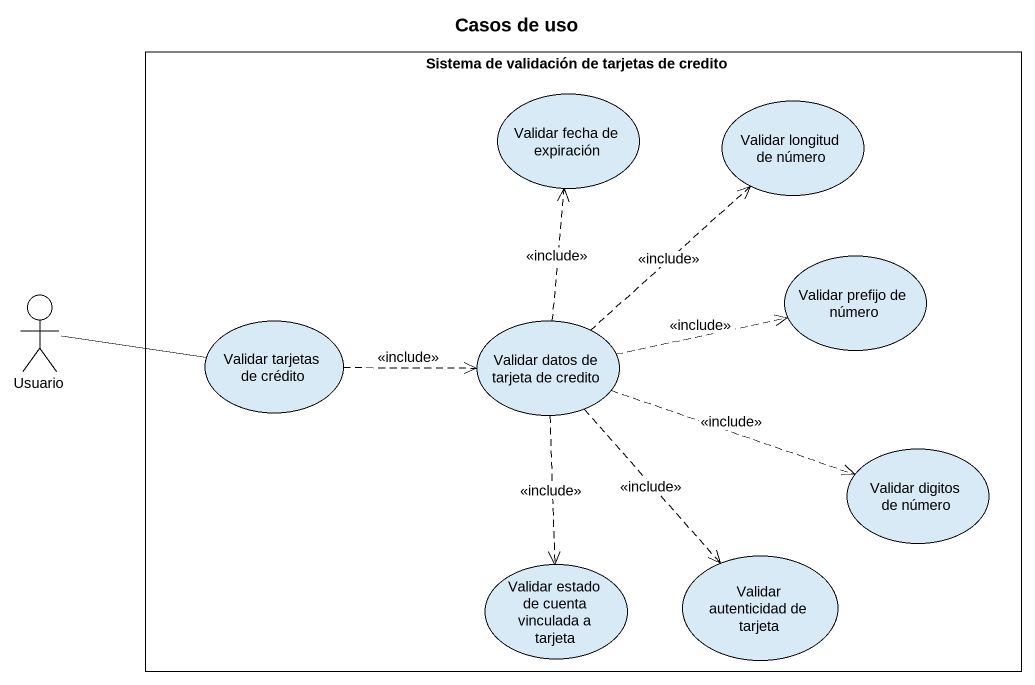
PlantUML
@startuml
title Casos de uso
rectangle "Sistema de validación de tarjetas de credito" as Sistema_de_validación_de {
  usecase "Validar fecha de expiración" as Validar_fecha_de_expiración
  usecase "Validar longitud de número" as Validar_longitud_de_número
  usecase "Validar prefijo de número" as Validar_prefijo_de_número
  usecase "Validar tarjetas de crédito" as Validar_tarjetas_de_crédito
  usecase "Validar datos de tarjeta de credito" as Validar_datos_de_tarjeta_de
  usecase "Validar digitos de número" as Validar_digitos_de_número
  usecase "Validar autenticidad de tarjeta" as Validar_autenticidad_de
  usecase "Validar estado de cuenta vinculada a tarjeta" as Validar_estado_de_cuenta
}
actor Usuario
Usuario -right- Validar_tarjetas_de_crédito
Validar_tarjetas_de_crédito .right.> Validar_datos_de_tarjeta_de : <<include>>
Validar_datos_de_tarjeta_de .up.> Validar_fecha_de_expiración : <<include>>
Validar_datos_de_tarjeta_de .up.> Validar_longitud_de_número : <<include>>
Validar_datos_de_tarjeta_de .right.> Validar_prefijo_de_número : <<include>>
Validar_datos_de_tarjeta_de .right.> Validar_digitos_de_número : <<include>>
Validar_datos_de_tarjeta_de ..> Validar_autenticidad_de : <<include>>
Validar_datos_de_tarjeta_de ..> Validar_estado_de_cuenta : <<include>>
@enduml
